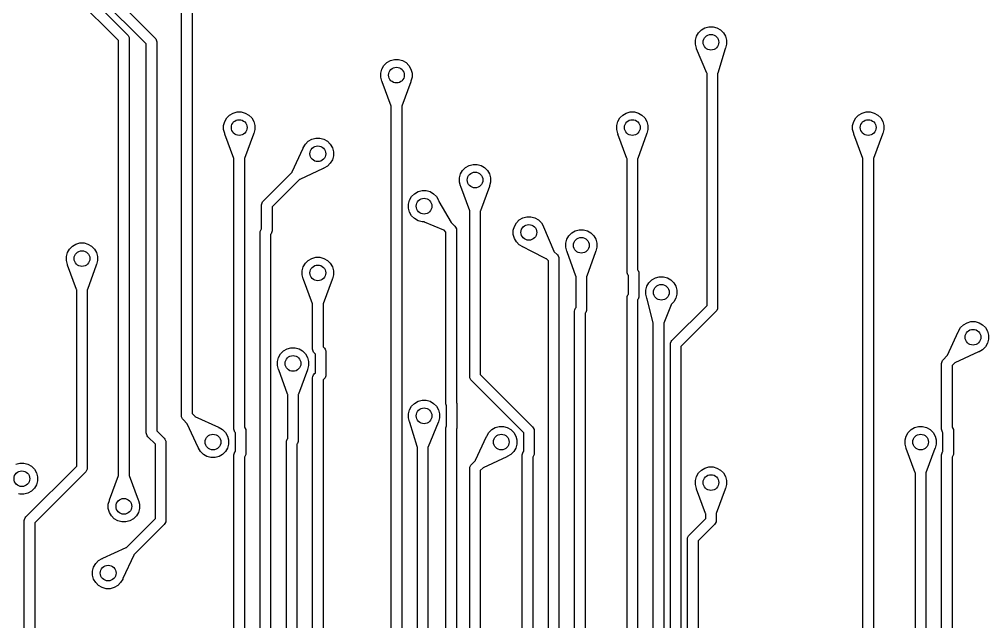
# Model space of a CAD drawing. Header units: inches. Extents: x 2.81 to 6.14, y -3.53 to -1.72.
# Drawn here: x 5.406 to 6.134, y -2.891 to -2.438 of the extents above; entities that cross this region are included whole.
import ezdxf

# ---------------------------------------------------------------- set-up
doc = ezdxf.new("R2010")
doc.units = ezdxf.units.IN
doc.header["$MEASUREMENT"] = 0
doc.layers.add('B.Cu', color=153, linetype='CONTINUOUS', true_color=0x4d7fc4)

msp = doc.modelspace()

# ---------------------------------------------------------------- linework, layer by layer
at = {"layer": 'B.Cu', "linetype": 'CONTINUOUS'}
for p, q in [((5.50106, -2.45693), (5.08244, -2.03831)), ((5.08686, -2.03159), (5.50778, -2.45251)), ((5.08152, -2.04446), (5.48704, -2.44997)), ((5.48031, -2.45439), (5.07711, -2.05118)), ((5.52756, -2.73622), (5.52756, -2.04887)), ((5.53543, -2.04724), (5.53543, -2.73459)), ((5.91801, -2.44626), (5.92068, -2.44472)), ((5.92068, -2.44472), (5.92366, -2.44392)), ((5.92366, -2.44392), (5.92674, -2.44392)), ((5.92674, -2.44392), (5.92972, -2.44472)), ((5.92972, -2.44472), (5.93239, -2.44626)), ((5.48704, -2.44997), (5.48753, -2.45057)), ((5.48753, -2.45057), (5.48811, -2.45199)), ((5.48811, -2.45199), (5.48819, -2.45276)), ((5.48819, -2.45276), (5.48819, -2.78088)), ((5.50778, -2.45251), (5.50827, -2.45311)), ((5.50827, -2.45311), (5.50886, -2.45453)), ((5.91349, -2.45409), (5.91428, -2.45111)), ((5.91428, -2.45111), (5.91583, -2.44844)), ((5.91583, -2.44844), (5.91801, -2.44626)), ((5.93239, -2.44626), (5.93457, -2.44844)), ((5.93457, -2.44844), (5.93611, -2.45111)), ((5.93611, -2.45111), (5.93691, -2.45409)), ((5.48031, -2.78087), (5.48031, -2.45439)), ((5.50106, -2.74909), (5.50106, -2.45693)), ((5.50886, -2.45453), (5.50894, -2.4553)), ((5.50894, -2.4553), (5.50894, -2.74746)), ((5.91349, -2.45717), (5.91349, -2.45409)), ((5.91428, -2.46015), (5.91349, -2.45717)), ((5.91447, -2.46047), (5.91428, -2.46015)), ((5.91447, -2.46059), (5.91447, -2.46047)), ((5.9222, -2.47887), (5.91447, -2.46059)), ((5.93599, -2.46053), (5.9303, -2.47883)), ((5.93611, -2.46015), (5.93599, -2.46036)), ((5.93599, -2.46036), (5.93599, -2.46053)), ((5.93691, -2.45717), (5.93611, -2.46015)), ((5.93691, -2.45409), (5.93691, -2.45717)), ((5.67806, -2.4758), (5.67961, -2.47312)), ((5.67961, -2.47312), (5.68179, -2.47094)), ((5.68179, -2.47094), (5.68446, -2.4694)), ((5.68446, -2.4694), (5.68743, -2.46861)), ((5.68743, -2.46861), (5.69052, -2.46861)), ((5.69052, -2.46861), (5.6935, -2.4694)), ((5.6935, -2.4694), (5.69617, -2.47094)), ((5.69617, -2.47094), (5.69835, -2.47312)), ((5.69835, -2.47312), (5.69989, -2.4758)), ((5.67727, -2.47877), (5.67806, -2.4758)), ((5.67727, -2.48186), (5.67727, -2.47877)), ((5.67806, -2.48483), (5.67727, -2.48186)), ((5.69989, -2.4758), (5.70069, -2.47877)), ((5.70069, -2.48186), (5.69989, -2.48483)), ((5.70069, -2.47877), (5.70069, -2.48186)), ((5.9223, -2.47902), (5.9222, -2.47887)), ((5.92232, -2.47902), (5.9223, -2.47902)), ((5.92232, -2.65331), (5.92232, -2.47902)), ((5.9303, -2.47883), (5.9302, -2.47895)), ((5.9302, -2.47895), (5.9302, -2.65494)), ((5.67822, -2.48511), (5.67806, -2.48483)), ((5.67822, -2.48525), (5.67822, -2.48511)), ((5.68493, -2.50353), (5.67822, -2.48525)), ((5.69974, -2.48525), (5.69302, -2.50353)), ((5.69989, -2.48483), (5.69974, -2.4851)), ((5.69974, -2.4851), (5.69974, -2.48525)), ((5.68504, -2.5037), (5.68493, -2.50353)), ((5.68504, -2.90373), (5.68504, -2.5037)), ((5.68504, -2.5037), (5.68504, -2.5037)), ((5.69302, -2.50353), (5.69291, -2.50365)), ((5.69291, -2.50365), (5.69291, -2.90212)), ((5.5615, -2.51249), (5.56368, -2.51031)), ((5.56368, -2.51031), (5.56635, -2.50877)), ((5.56635, -2.50877), (5.56932, -2.50798)), ((5.56932, -2.50798), (5.57241, -2.50798)), ((5.57241, -2.50798), (5.57539, -2.50877)), ((5.57539, -2.50877), (5.57806, -2.51031)), ((5.57806, -2.51031), (5.58024, -2.51249)), ((5.85677, -2.51249), (5.85895, -2.51031)), ((5.85895, -2.51031), (5.86162, -2.50877)), ((5.86162, -2.50877), (5.8646, -2.50798)), ((5.8646, -2.50798), (5.86768, -2.50798)), ((5.86768, -2.50798), (5.87066, -2.50877)), ((5.87066, -2.50877), (5.87333, -2.51031)), ((5.87333, -2.51031), (5.87551, -2.51249)), ((6.03394, -2.51249), (6.03612, -2.51031)), ((6.03612, -2.51031), (6.03879, -2.50877)), ((6.03879, -2.50877), (6.04177, -2.50798)), ((6.04177, -2.50798), (6.04485, -2.50798)), ((6.04485, -2.50798), (6.04783, -2.50877)), ((6.04783, -2.50877), (6.0505, -2.51031)), ((6.0505, -2.51031), (6.05268, -2.51249)), ((5.55916, -2.51814), (5.55995, -2.51517)), ((5.55916, -2.52123), (5.55916, -2.51814)), ((5.55995, -2.51517), (5.5615, -2.51249)), ((5.58024, -2.51249), (5.58178, -2.51517)), ((5.58178, -2.51517), (5.58258, -2.51814)), ((5.58258, -2.51814), (5.58258, -2.52123)), ((5.85443, -2.51814), (5.85523, -2.51517)), ((5.85443, -2.52123), (5.85443, -2.51814)), ((5.85523, -2.51517), (5.85677, -2.51249)), ((5.87551, -2.51249), (5.87705, -2.51517)), ((5.87705, -2.51517), (5.87785, -2.51814)), ((5.87785, -2.51814), (5.87785, -2.52123)), ((6.0316, -2.51814), (6.0324, -2.51517)), ((6.0316, -2.52123), (6.0316, -2.51814)), ((6.0324, -2.51517), (6.03394, -2.51249)), ((6.05268, -2.51249), (6.05422, -2.51517)), ((6.05422, -2.51517), (6.05502, -2.51814)), ((6.05502, -2.51814), (6.05502, -2.52123)), ((5.55995, -2.5242), (5.55916, -2.52123)), ((5.56011, -2.52448), (5.55995, -2.5242)), ((5.56011, -2.52452), (5.56011, -2.52448)), ((5.56014, -2.5247), (5.56011, -2.52452)), ((5.5668, -2.54286), (5.56014, -2.5247)), ((5.5816, -2.5247), (5.57495, -2.54282)), ((5.58163, -2.52453), (5.5816, -2.5247)), ((5.58178, -2.5242), (5.58163, -2.52447)), ((5.58163, -2.52447), (5.58163, -2.52453)), ((5.58258, -2.52123), (5.58178, -2.5242)), ((5.85523, -2.5242), (5.85443, -2.52123)), ((5.85539, -2.52448), (5.85523, -2.5242)), ((5.85538, -2.52462), (5.85539, -2.52448)), ((5.86209, -2.5429), (5.85538, -2.52462)), ((5.8769, -2.52462), (5.87019, -2.5429)), ((5.87705, -2.5242), (5.8769, -2.52447)), ((5.8769, -2.52447), (5.8769, -2.52462)), ((5.87785, -2.52123), (5.87705, -2.5242)), ((6.0324, -2.5242), (6.0316, -2.52123)), ((6.03255, -2.52448), (6.0324, -2.5242)), ((6.03255, -2.52462), (6.03255, -2.52448)), ((6.03926, -2.5429), (6.03255, -2.52462)), ((6.05407, -2.52462), (6.04735, -2.5429)), ((6.05422, -2.5242), (6.05407, -2.52447)), ((6.05407, -2.52447), (6.05407, -2.52462)), ((6.05502, -2.52123), (6.05422, -2.5242)), ((5.61901, -2.53485), (5.62055, -2.53218)), ((5.62055, -2.53218), (5.62273, -2.53)), ((5.62273, -2.53), (5.6254, -2.52846)), ((5.6254, -2.52846), (5.62838, -2.52766)), ((5.62838, -2.52766), (5.63146, -2.52766)), ((5.63146, -2.52766), (5.63444, -2.52846)), ((5.63444, -2.52846), (5.63711, -2.53)), ((5.63711, -2.53), (5.63929, -2.53218)), ((5.63929, -2.53218), (5.64083, -2.53485)), ((5.61064, -2.55293), (5.61883, -2.53525)), ((5.61883, -2.53525), (5.61893, -2.53515)), ((5.61893, -2.53515), (5.61901, -2.53485)), ((5.64083, -2.53485), (5.64163, -2.53783)), ((5.64163, -2.53783), (5.64163, -2.54091)), ((5.56681, -2.54287), (5.5668, -2.54286)), ((5.56681, -2.54288), (5.56681, -2.54287)), ((5.56684, -2.54295), (5.56681, -2.54288)), ((5.56681, -2.54288), (5.56681, -2.54288)), ((5.56685, -2.54295), (5.56684, -2.54295)), ((5.56693, -2.54302), (5.56685, -2.54295)), ((5.56693, -2.74625), (5.56693, -2.54302)), ((5.57485, -2.54297), (5.5748, -2.54302)), ((5.5748, -2.54302), (5.5748, -2.74464)), ((5.57495, -2.54282), (5.57485, -2.54297)), ((5.63929, -2.54656), (5.63711, -2.54874)), ((5.64083, -2.54389), (5.63929, -2.54656)), ((5.64163, -2.54091), (5.64083, -2.54389)), ((5.74351, -2.54814), (5.74649, -2.54735)), ((5.74649, -2.54735), (5.74957, -2.54735)), ((5.74957, -2.54735), (5.75255, -2.54814)), ((5.8622, -2.54307), (5.86209, -2.5429)), ((5.8622, -2.62814), (5.8622, -2.54307)), ((5.8622, -2.54307), (5.8622, -2.54307)), ((5.87019, -2.5429), (5.87008, -2.54302)), ((5.87008, -2.54302), (5.87008, -2.62653)), ((6.03937, -2.54307), (6.03926, -2.5429)), ((6.03937, -3.05251), (6.03937, -2.54307)), ((6.03937, -2.54307), (6.03937, -2.54307)), ((6.04735, -2.5429), (6.04724, -2.54302)), ((6.04724, -2.54302), (6.04724, -3.05414)), ((5.58883, -2.57489), (5.6106, -2.55312)), ((5.6106, -2.55312), (5.61064, -2.55293)), ((5.6106, -2.55312), (5.6106, -2.55312)), ((5.63404, -2.55047), (5.61637, -2.55865)), ((5.63415, -2.55036), (5.63404, -2.55047)), ((5.63444, -2.55028), (5.63415, -2.55036)), ((5.63711, -2.54874), (5.63444, -2.55028)), ((5.73632, -2.55751), (5.73712, -2.55454)), ((5.73712, -2.55454), (5.73866, -2.55187)), ((5.73866, -2.55187), (5.74084, -2.54968)), ((5.74084, -2.54968), (5.74351, -2.54814)), ((5.75255, -2.54814), (5.75522, -2.54968)), ((5.75522, -2.54968), (5.7574, -2.55187)), ((5.7574, -2.55187), (5.75894, -2.55454)), ((5.75894, -2.55454), (5.75974, -2.55751)), ((5.6162, -2.55866), (5.59555, -2.57931)), ((5.61637, -2.55865), (5.6162, -2.55866)), ((5.73632, -2.5606), (5.73632, -2.55751)), ((5.73712, -2.56358), (5.73632, -2.5606)), ((5.75974, -2.5606), (5.75894, -2.56358)), ((5.75974, -2.55751), (5.75974, -2.5606)), ((5.70035, -2.57155), (5.70253, -2.56937)), ((5.70253, -2.56937), (5.7052, -2.56783)), ((5.7052, -2.56783), (5.70818, -2.56703)), ((5.70818, -2.56703), (5.71127, -2.56703)), ((5.71127, -2.56703), (5.71424, -2.56783)), ((5.71424, -2.56783), (5.71691, -2.56937)), ((5.71691, -2.56937), (5.71909, -2.57155)), ((5.73728, -2.56385), (5.73712, -2.56358)), ((5.73727, -2.56389), (5.73728, -2.56385)), ((5.7373, -2.56407), (5.73727, -2.56389)), ((5.74397, -2.58223), (5.7373, -2.56407)), ((5.75876, -2.56407), (5.75211, -2.58219)), ((5.75879, -2.5639), (5.75876, -2.56407)), ((5.75894, -2.56358), (5.75879, -2.56384)), ((5.75879, -2.56384), (5.75879, -2.5639)), ((5.58768, -2.57768), (5.58775, -2.57691)), ((5.58775, -2.57691), (5.58834, -2.57549)), ((5.58834, -2.57549), (5.58883, -2.57489)), ((5.69801, -2.5772), (5.69881, -2.57422)), ((5.69881, -2.57422), (5.70035, -2.57155)), ((5.71909, -2.57155), (5.72064, -2.57422)), ((5.72064, -2.57422), (5.7209, -2.57519)), ((5.7209, -2.57519), (5.73017, -2.59098)), ((5.58768, -2.59575), (5.58768, -2.57768)), ((5.59555, -2.57931), (5.59555, -2.59736)), ((5.69801, -2.58028), (5.69801, -2.5772)), ((5.69881, -2.58326), (5.69801, -2.58028)), ((5.70035, -2.58593), (5.69881, -2.58326)), ((5.74397, -2.58224), (5.74397, -2.58223)), ((5.74397, -2.58225), (5.74397, -2.58224)), ((5.74398, -2.58225), (5.74397, -2.58225)), ((5.74401, -2.58232), (5.74398, -2.58225)), ((5.74409, -2.58239), (5.74401, -2.58232)), ((5.74401, -2.58232), (5.74401, -2.58232)), ((5.74409, -2.70688), (5.74409, -2.58239)), ((5.75202, -2.58234), (5.75197, -2.58239)), ((5.75197, -2.58239), (5.75197, -2.70525)), ((5.75211, -2.58219), (5.75202, -2.58234)), ((5.70253, -2.58811), (5.70035, -2.58593)), ((5.7052, -2.58965), (5.70253, -2.58811)), ((5.70818, -2.59045), (5.7052, -2.58965)), ((5.70992, -2.59045), (5.70818, -2.59045)), ((5.71015, -2.59068), (5.70992, -2.59045)), ((5.7245, -2.59674), (5.71015, -2.59068)), ((5.73017, -2.59098), (5.73019, -2.59113)), ((5.73019, -2.59113), (5.73292, -2.59386)), ((5.77752, -2.59391), (5.77906, -2.59124)), ((5.77906, -2.59124), (5.78124, -2.58905)), ((5.78124, -2.58905), (5.78391, -2.58751)), ((5.78391, -2.58751), (5.78689, -2.58672)), ((5.78689, -2.58672), (5.78998, -2.58672)), ((5.78998, -2.58672), (5.79295, -2.58751)), ((5.79295, -2.58751), (5.79562, -2.58905)), ((5.79562, -2.58905), (5.7978, -2.59124)), ((5.7978, -2.59124), (5.79935, -2.59391)), ((5.58661, -2.59843), (5.58669, -2.59766)), ((5.58661, -2.9905), (5.58661, -2.59843)), ((5.58669, -2.59766), (5.58728, -2.59624)), ((5.58728, -2.59624), (5.58768, -2.59575)), ((5.59548, -2.59813), (5.59489, -2.59955)), ((5.59555, -2.59736), (5.59548, -2.59813)), ((5.72468, -2.59677), (5.7245, -2.59674)), ((5.72469, -2.59677), (5.72468, -2.59677)), ((5.72619, -2.59827), (5.72469, -2.59677)), ((5.72619, -2.72729), (5.72619, -2.59827)), ((5.73292, -2.59386), (5.7334, -2.59445)), ((5.7334, -2.59445), (5.73399, -2.59587)), ((5.73399, -2.59587), (5.73407, -2.59664)), ((5.73407, -2.59664), (5.73407, -2.72622)), ((5.77672, -2.59688), (5.77752, -2.59391)), ((5.77672, -2.59997), (5.77672, -2.59688)), ((5.79935, -2.59391), (5.79944, -2.59424)), ((5.79944, -2.59424), (5.79953, -2.59433)), ((5.79953, -2.59433), (5.79953, -2.59433)), ((5.79953, -2.59433), (5.80721, -2.6125)), ((5.81846, -2.60092), (5.82064, -2.59874)), ((5.82064, -2.59874), (5.82331, -2.5972)), ((5.82331, -2.5972), (5.82629, -2.5964)), ((5.82629, -2.5964), (5.82938, -2.5964)), ((5.82938, -2.5964), (5.83235, -2.5972)), ((5.83235, -2.5972), (5.83502, -2.59874)), ((5.83502, -2.59874), (5.8372, -2.60092)), ((5.59489, -2.59955), (5.59449, -2.60004)), ((5.59449, -2.60004), (5.59449, -2.99213)), ((5.77752, -2.60295), (5.77672, -2.59997)), ((5.77906, -2.60562), (5.77752, -2.60295)), ((5.78124, -2.6078), (5.77906, -2.60562)), ((5.81612, -2.60657), (5.81692, -2.60359)), ((5.81692, -2.60359), (5.81846, -2.60092)), ((5.8372, -2.60092), (5.83875, -2.60359)), ((5.83875, -2.60359), (5.83954, -2.60657)), ((5.44184, -2.61359), (5.44339, -2.61092)), ((5.44339, -2.61092), (5.44557, -2.60874)), ((5.44557, -2.60874), (5.44824, -2.6072)), ((5.44824, -2.6072), (5.45121, -2.6064)), ((5.45121, -2.6064), (5.4543, -2.6064)), ((5.4543, -2.6064), (5.45728, -2.6072)), ((5.45728, -2.6072), (5.45995, -2.60874)), ((5.45995, -2.60874), (5.46213, -2.61092)), ((5.46213, -2.61092), (5.46367, -2.61359)), ((5.78391, -2.60934), (5.78124, -2.6078)), ((5.78418, -2.60941), (5.78391, -2.60934)), ((5.78428, -2.60952), (5.78418, -2.60941)), ((5.79018, -2.6125), (5.78428, -2.60952)), ((5.80147, -2.61821), (5.79018, -2.6125)), ((5.80721, -2.6125), (5.80721, -2.61267)), ((5.80721, -2.61267), (5.80987, -2.61533)), ((5.81612, -2.60965), (5.81612, -2.60657)), ((5.81692, -2.61263), (5.81612, -2.60965)), ((5.81708, -2.6129), (5.81692, -2.61263)), ((5.81708, -2.61295), (5.81708, -2.6129)), ((5.8171, -2.61313), (5.81708, -2.61295)), ((5.82377, -2.63128), (5.8171, -2.61313)), ((5.83857, -2.61312), (5.83191, -2.63124)), ((5.83859, -2.61296), (5.83857, -2.61312)), ((5.83875, -2.61263), (5.83859, -2.61289)), ((5.83859, -2.61289), (5.83859, -2.61296)), ((5.83954, -2.60965), (5.83875, -2.61263)), ((5.83954, -2.60657), (5.83954, -2.60965)), ((5.44105, -2.61657), (5.44184, -2.61359)), ((5.44105, -2.61965), (5.44105, -2.61657)), ((5.44184, -2.62263), (5.44105, -2.61965)), ((5.46367, -2.61359), (5.46447, -2.61657)), ((5.46447, -2.61965), (5.46367, -2.62263)), ((5.46447, -2.61657), (5.46447, -2.61965)), ((5.62055, -2.62167), (5.62273, -2.61949)), ((5.62273, -2.61949), (5.6254, -2.61795)), ((5.6254, -2.61795), (5.62838, -2.61715)), ((5.62838, -2.61715), (5.63146, -2.61715)), ((5.63146, -2.61715), (5.63444, -2.61795)), ((5.63444, -2.61795), (5.63711, -2.61949)), ((5.63711, -2.61949), (5.63929, -2.62167)), ((5.80166, -2.61825), (5.80147, -2.61821)), ((5.80315, -2.61974), (5.80166, -2.61825)), ((5.80315, -3.01018), (5.80315, -2.61974)), ((5.80987, -2.61533), (5.81036, -2.61592)), ((5.81036, -2.61592), (5.81036, -2.61592)), ((5.81036, -2.61592), (5.81095, -2.61734)), ((5.81095, -2.61734), (5.81102, -2.61811)), ((5.81102, -2.61811), (5.81102, -3.01181)), ((5.442, -2.6229), (5.44184, -2.62263)), ((5.44199, -2.62304), (5.442, -2.6229)), ((5.44871, -2.64133), (5.44199, -2.62304)), ((5.46352, -2.62304), (5.4568, -2.64133)), ((5.46367, -2.62263), (5.46351, -2.62289)), ((5.46351, -2.62289), (5.46352, -2.62304)), ((5.61821, -2.62732), (5.61901, -2.62434)), ((5.61821, -2.6304), (5.61821, -2.62732)), ((5.61901, -2.62434), (5.62055, -2.62167)), ((5.63929, -2.62167), (5.64083, -2.62434)), ((5.64083, -2.62434), (5.64163, -2.62732)), ((5.64163, -2.62732), (5.64163, -2.6304)), ((5.87008, -2.62653), (5.87048, -2.62701)), ((5.87048, -2.62701), (5.87107, -2.62843)), ((5.61901, -2.63338), (5.61821, -2.6304)), ((5.61917, -2.63365), (5.61901, -2.63338)), ((5.61916, -2.63379), (5.61917, -2.63365)), ((5.62587, -2.65208), (5.61916, -2.63379)), ((5.64068, -2.63379), (5.63397, -2.65208)), ((5.64083, -2.63338), (5.64068, -2.63364)), ((5.64068, -2.63364), (5.64068, -2.63379)), ((5.64163, -2.6304), (5.64083, -2.63338)), ((5.82378, -2.6313), (5.82377, -2.63128)), ((5.82378, -2.63131), (5.82378, -2.6313)), ((5.82378, -2.6313), (5.82378, -2.6313)), ((5.82381, -2.63137), (5.82378, -2.63131)), ((5.82382, -2.63137), (5.82381, -2.63137)), ((5.8239, -2.63144), (5.82382, -2.63137)), ((5.8239, -2.65481), (5.8239, -2.63144)), ((5.83182, -2.6314), (5.83177, -2.63145)), ((5.83177, -2.63145), (5.83177, -2.65642)), ((5.83191, -2.63124), (5.83182, -2.6314)), ((5.86228, -2.62891), (5.8622, -2.62814)), ((5.86287, -2.63033), (5.86228, -2.62891)), ((5.86327, -2.63081), (5.86287, -2.63033)), ((5.86327, -2.64478), (5.86327, -2.63081)), ((5.87107, -2.62843), (5.87114, -2.6292)), ((5.87114, -2.6292), (5.87114, -2.64639)), ((5.87858, -2.63623), (5.88076, -2.63405)), ((5.88076, -2.63405), (5.88343, -2.63251)), ((5.88343, -2.63251), (5.88641, -2.63171)), ((5.88641, -2.63171), (5.88949, -2.63171)), ((5.88949, -2.63171), (5.89247, -2.63251)), ((5.89247, -2.63251), (5.89514, -2.63405)), ((5.89514, -2.63405), (5.89732, -2.63623)), ((5.44881, -2.6415), (5.44871, -2.64133)), ((5.44882, -2.6415), (5.44881, -2.6415)), ((5.44882, -2.77396), (5.44882, -2.6415)), ((5.4568, -2.64133), (5.45669, -2.64145)), ((5.45669, -2.64145), (5.45669, -2.77559)), ((5.87624, -2.64188), (5.87704, -2.6389)), ((5.87624, -2.64496), (5.87624, -2.64188)), ((5.87704, -2.6389), (5.87858, -2.63623)), ((5.89732, -2.63623), (5.89886, -2.6389)), ((5.89886, -2.6389), (5.89966, -2.64188)), ((5.89966, -2.64188), (5.89966, -2.64496)), ((5.8622, -2.64745), (5.86228, -2.64668)), ((5.8622, -3.04955), (5.8622, -2.64745)), ((5.86228, -2.64668), (5.86287, -2.64527)), ((5.86287, -2.64527), (5.86327, -2.64478)), ((5.87048, -2.64858), (5.87008, -2.64906)), ((5.87008, -2.64906), (5.87008, -3.05118)), ((5.87107, -2.64716), (5.87048, -2.64858)), ((5.87114, -2.64639), (5.87107, -2.64716)), ((5.87704, -2.64794), (5.87624, -2.64496)), ((5.87741, -2.64858), (5.87704, -2.64794)), ((5.8818, -2.66643), (5.87741, -2.64858)), ((5.89886, -2.64794), (5.89732, -2.65061)), ((5.89966, -2.64496), (5.89886, -2.64794)), ((5.62598, -2.65224), (5.62587, -2.65208)), ((5.62598, -2.65225), (5.62598, -2.65224)), ((5.62598, -2.68613), (5.62598, -2.65225)), ((5.63397, -2.65208), (5.63386, -2.6522)), ((5.63386, -2.6522), (5.63386, -2.6845)), ((5.82283, -2.65748), (5.82291, -2.65671)), ((5.82291, -2.65671), (5.8235, -2.65529)), ((5.8235, -2.65529), (5.8239, -2.65481)), ((5.8317, -2.65719), (5.83111, -2.6586)), ((5.83177, -2.65642), (5.8317, -2.65719)), ((5.8954, -2.65278), (5.88988, -2.6665)), ((5.89732, -2.65061), (5.8954, -2.65253)), ((5.8954, -2.65253), (5.89543, -2.6526)), ((5.89543, -2.6526), (5.8954, -2.65278)), ((5.89592, -2.67971), (5.92232, -2.65331)), ((5.92953, -2.65713), (5.92904, -2.65772)), ((5.93003, -2.65594), (5.92953, -2.65713)), ((5.93012, -2.65571), (5.93003, -2.65594)), ((5.9302, -2.65494), (5.93012, -2.65571)), ((5.82283, -3.01018), (5.82283, -2.65748)), ((5.83111, -2.6586), (5.83071, -2.65909)), ((5.83071, -2.65909), (5.83071, -3.01181)), ((5.92904, -2.65772), (5.90264, -2.68413)), ((5.88189, -2.66659), (5.8818, -2.66643)), ((5.88189, -3.04955), (5.88189, -2.66659)), ((5.88988, -2.6665), (5.88976, -2.66661)), ((5.88976, -2.66661), (5.88976, -3.05118)), ((6.11114, -2.67265), (6.11268, -2.66998)), ((6.11268, -2.66998), (6.11486, -2.6678)), ((6.11486, -2.6678), (6.11753, -2.66625)), ((6.11753, -2.66625), (6.12051, -2.66546)), ((6.12051, -2.66546), (6.12359, -2.66546)), ((6.12359, -2.66546), (6.12657, -2.66625)), ((6.12657, -2.66625), (6.12924, -2.6678)), ((6.12924, -2.6678), (6.13142, -2.66998)), ((6.13142, -2.66998), (6.13296, -2.67265)), ((6.10277, -2.69072), (6.11095, -2.67304)), ((6.11095, -2.67304), (6.11105, -2.67295)), ((6.11105, -2.67295), (6.11114, -2.67265)), ((6.13296, -2.67265), (6.13376, -2.67562)), ((6.13376, -2.67871), (6.13296, -2.68169)), ((6.13376, -2.67562), (6.13376, -2.67871)), ((5.60411, -2.68748), (5.60678, -2.68594)), ((5.60678, -2.68594), (5.60976, -2.68514)), ((5.60976, -2.68514), (5.61284, -2.68514)), ((5.61284, -2.68514), (5.61582, -2.68594)), ((5.61582, -2.68594), (5.61849, -2.68748)), ((5.62606, -2.6869), (5.62598, -2.68613)), ((5.63386, -2.6845), (5.63483, -2.68547)), ((5.63483, -2.68547), (5.63532, -2.68607)), ((5.63532, -2.68607), (5.63566, -2.6869)), ((5.89476, -2.6825), (5.89484, -2.68173)), ((5.89476, -3.05488), (5.89476, -2.6825)), ((5.89484, -2.68173), (5.89543, -2.68031)), ((5.89543, -2.68031), (5.89592, -2.67971)), ((5.90264, -2.68413), (5.90264, -3.05651)), ((6.13142, -2.68436), (6.12924, -2.68654)), ((6.13296, -2.68169), (6.13142, -2.68436)), ((5.59959, -2.69531), (5.60039, -2.69233)), ((5.60039, -2.69233), (5.60193, -2.68966)), ((5.60193, -2.68966), (5.60411, -2.68748)), ((5.61849, -2.68748), (5.62067, -2.68966)), ((5.62067, -2.68966), (5.62221, -2.69233)), ((5.62221, -2.69233), (5.62301, -2.69531)), ((5.62665, -2.68832), (5.62606, -2.6869)), ((5.62714, -2.68891), (5.62665, -2.68832)), ((5.62811, -2.68989), (5.62714, -2.68891)), ((5.62811, -2.70381), (5.62811, -2.68989)), ((5.63566, -2.6869), (5.63591, -2.68749)), ((5.63591, -2.68749), (5.63598, -2.68826)), ((5.63598, -2.68826), (5.63598, -2.70544)), ((6.09958, -2.69407), (6.10273, -2.69092)), ((6.10272, -2.69091), (6.10277, -2.69072)), ((6.10273, -2.69092), (6.10272, -2.69091)), ((6.12617, -2.68826), (6.10849, -2.69645)), ((6.12627, -2.68816), (6.12617, -2.68826)), ((6.12657, -2.68808), (6.12627, -2.68816)), ((6.12924, -2.68654), (6.12657, -2.68808)), ((5.59959, -2.69839), (5.59959, -2.69531)), ((5.60039, -2.70137), (5.59959, -2.69839)), ((5.62301, -2.69839), (5.62221, -2.70137)), ((5.62301, -2.69531), (5.62301, -2.69839)), ((6.09843, -2.69685), (6.0985, -2.69608)), ((6.09843, -2.74625), (6.09843, -2.69685)), ((6.0985, -2.69608), (6.09909, -2.69466)), ((6.09909, -2.69466), (6.09958, -2.69407)), ((6.10833, -2.69645), (6.1063, -2.69848)), ((6.1063, -2.69848), (6.1063, -2.74464)), ((6.10849, -2.69645), (6.10833, -2.69645)), ((5.60054, -2.70164), (5.60039, -2.70137)), ((5.60054, -2.70178), (5.60054, -2.70164)), ((5.60725, -2.72007), (5.60054, -2.70178)), ((5.62206, -2.70178), (5.61535, -2.72007)), ((5.62221, -2.70137), (5.62206, -2.70164)), ((5.62206, -2.70164), (5.62206, -2.70178)), ((5.62598, -2.70757), (5.62606, -2.7068)), ((5.62598, -2.9905), (5.62598, -2.70757)), ((5.62606, -2.7068), (5.62665, -2.70538)), ((5.62665, -2.70538), (5.62714, -2.70479)), ((5.62714, -2.70479), (5.62811, -2.70381)), ((5.63532, -2.70763), (5.63483, -2.70823)), ((5.63591, -2.70621), (5.63532, -2.70763)), ((5.63598, -2.70544), (5.63591, -2.70621)), ((5.74417, -2.70765), (5.74409, -2.70688)), ((5.74476, -2.70907), (5.74417, -2.70765)), ((5.75197, -2.70525), (5.79125, -2.74453)), ((5.63483, -2.70823), (5.63386, -2.7092)), ((5.63386, -2.7092), (5.63386, -2.99213)), ((5.74525, -2.70966), (5.74476, -2.70907)), ((5.78453, -2.74894), (5.74525, -2.70966)), ((5.60736, -2.72024), (5.60725, -2.72007)), ((5.60736, -2.75323), (5.60736, -2.72024)), ((5.60736, -2.72024), (5.60736, -2.72024)), ((5.61535, -2.72007), (5.61524, -2.72019)), ((5.61524, -2.72019), (5.61524, -2.75484)), ((5.69881, -2.7317), (5.70035, -2.72903)), ((5.70035, -2.72903), (5.70253, -2.72685)), ((5.70253, -2.72685), (5.7052, -2.72531)), ((5.7052, -2.72531), (5.70818, -2.72451)), ((5.70818, -2.72451), (5.71127, -2.72451)), ((5.71127, -2.72451), (5.71424, -2.72531)), ((5.71424, -2.72531), (5.71691, -2.72685)), ((5.71691, -2.72685), (5.71909, -2.72903)), ((5.71909, -2.72903), (5.72064, -2.7317)), ((5.72627, -2.72805), (5.72619, -2.72729)), ((5.72654, -2.72869), (5.72627, -2.72805)), ((5.72654, -2.74375), (5.72654, -2.72869)), ((5.73407, -2.72622), (5.73433, -2.72686)), ((5.73433, -2.72686), (5.73441, -2.72763)), ((5.73441, -2.72763), (5.73441, -2.74481)), ((5.52763, -2.73699), (5.52756, -2.73622)), ((5.52822, -2.73841), (5.52763, -2.73699)), ((5.53543, -2.73459), (5.53743, -2.73658)), ((5.53743, -2.73658), (5.53743, -2.73658)), ((5.53743, -2.73658), (5.53762, -2.73662)), ((5.53762, -2.73662), (5.5553, -2.74481)), ((5.69801, -2.73468), (5.69881, -2.7317)), ((5.69801, -2.73776), (5.69801, -2.73468)), ((5.72064, -2.7317), (5.72143, -2.73468)), ((5.72143, -2.73468), (5.72143, -2.73776)), ((5.52871, -2.739), (5.52822, -2.73841)), ((5.53189, -2.74219), (5.52871, -2.739)), ((5.5319, -2.74235), (5.53189, -2.74219)), ((5.54009, -2.76003), (5.5319, -2.74235)), ((5.69881, -2.74074), (5.69801, -2.73776)), ((5.69895, -2.74097), (5.69881, -2.74074)), ((5.69894, -2.74103), (5.69895, -2.74097)), ((5.69896, -2.74121), (5.69894, -2.74103)), ((5.70461, -2.75936), (5.69896, -2.74121)), ((5.72042, -2.74126), (5.71275, -2.75938)), ((5.72045, -2.74107), (5.72042, -2.74126)), ((5.72064, -2.74074), (5.72045, -2.74106)), ((5.72045, -2.74106), (5.72045, -2.74107)), ((5.72143, -2.73776), (5.72064, -2.74074)), ((5.72619, -2.74516), (5.72627, -2.74439)), ((5.72627, -2.74439), (5.72654, -2.74375)), ((5.7632, -2.74499), (5.76617, -2.7442)), ((5.76617, -2.7442), (5.76926, -2.7442)), ((5.76926, -2.7442), (5.77224, -2.74499)), ((5.79125, -2.74453), (5.79174, -2.74512)), ((6.07816, -2.74499), (6.08114, -2.7442)), ((6.08114, -2.7442), (6.08422, -2.7442)), ((6.08422, -2.7442), (6.0872, -2.74499)), ((5.50114, -2.74986), (5.50106, -2.74909)), ((5.50173, -2.75128), (5.50114, -2.74986)), ((5.50222, -2.75188), (5.50173, -2.75128)), ((5.50894, -2.74746), (5.51459, -2.75312)), ((5.5553, -2.74481), (5.5554, -2.74491)), ((5.5554, -2.74491), (5.5557, -2.74499)), ((5.5557, -2.74499), (5.55837, -2.74654)), ((5.55837, -2.74654), (5.56055, -2.74872)), ((5.56055, -2.74872), (5.56209, -2.75139)), ((5.56209, -2.75139), (5.56289, -2.75436)), ((5.567, -2.74702), (5.56693, -2.74625)), ((5.56759, -2.74844), (5.567, -2.74702)), ((5.56799, -2.74892), (5.56759, -2.74844)), ((5.56799, -2.76289), (5.56799, -2.74892)), ((5.5748, -2.74464), (5.5752, -2.74512)), ((5.5752, -2.74512), (5.5752, -2.74512)), ((5.5752, -2.74512), (5.57579, -2.74654)), ((5.57579, -2.74654), (5.57587, -2.74731)), ((5.57587, -2.74731), (5.57587, -2.7645)), ((5.72619, -3.0084), (5.72619, -2.74516)), ((5.73433, -2.74558), (5.73407, -2.74622)), ((5.73407, -2.74622), (5.73407, -3.01003)), ((5.73441, -2.74481), (5.73433, -2.74558)), ((5.74844, -2.76946), (5.75662, -2.75178)), ((5.75662, -2.75178), (5.75672, -2.75169)), ((5.75672, -2.75169), (5.7568, -2.75139)), ((5.7568, -2.75139), (5.75835, -2.74872)), ((5.75835, -2.74872), (5.76053, -2.74654)), ((5.76053, -2.74654), (5.7632, -2.74499)), ((5.77224, -2.74499), (5.77491, -2.74654)), ((5.77491, -2.74654), (5.77709, -2.74872)), ((5.77709, -2.74872), (5.77863, -2.75139)), ((5.77863, -2.75139), (5.77943, -2.75436)), ((5.78453, -2.76289), (5.78453, -2.74894)), ((5.79174, -2.74512), (5.79174, -2.74512)), ((5.79174, -2.74512), (5.79233, -2.74654)), ((5.79233, -2.74654), (5.7924, -2.74731)), ((5.7924, -2.74731), (5.7924, -2.7645)), ((6.07097, -2.75436), (6.07177, -2.75139)), ((6.07177, -2.75139), (6.07331, -2.74872)), ((6.07331, -2.74872), (6.07549, -2.74654)), ((6.07549, -2.74654), (6.07816, -2.74499)), ((6.0872, -2.74499), (6.08987, -2.74654)), ((6.08987, -2.74654), (6.09205, -2.74872)), ((6.09205, -2.74872), (6.09359, -2.75139)), ((6.09359, -2.75139), (6.09439, -2.75436)), ((6.0985, -2.74702), (6.09843, -2.74625)), ((6.09909, -2.74844), (6.0985, -2.74702)), ((6.09949, -2.74892), (6.09909, -2.74844)), ((6.09949, -2.76289), (6.09949, -2.74892)), ((6.1063, -2.74464), (6.1067, -2.74512)), ((6.1067, -2.74512), (6.1067, -2.74512)), ((6.1067, -2.74512), (6.10729, -2.74654)), ((6.10729, -2.74654), (6.10736, -2.74731)), ((6.10736, -2.74731), (6.10736, -2.7645)), ((5.50787, -2.75754), (5.50222, -2.75188)), ((5.50787, -2.81333), (5.50787, -2.75754)), ((5.51459, -2.75312), (5.51508, -2.75372)), ((5.51508, -2.75372), (5.51508, -2.75372)), ((5.51508, -2.75372), (5.51567, -2.75514)), ((5.51567, -2.75514), (5.51575, -2.75591)), ((5.51575, -2.75591), (5.51575, -2.81496)), ((5.56289, -2.75745), (5.56209, -2.76043)), ((5.56289, -2.75436), (5.56289, -2.75745)), ((5.6063, -2.75591), (5.60637, -2.75514)), ((5.6063, -2.9905), (5.6063, -2.75591)), ((5.60637, -2.75514), (5.60696, -2.75372)), ((5.60696, -2.75372), (5.60736, -2.75323)), ((5.60696, -2.75372), (5.60696, -2.75372)), ((5.61457, -2.75703), (5.61417, -2.75752)), ((5.61417, -2.75752), (5.61417, -2.99213)), ((5.61516, -2.75561), (5.61457, -2.75703)), ((5.61524, -2.75484), (5.61516, -2.75561)), ((5.77943, -2.75745), (5.77863, -2.76043)), ((5.77943, -2.75436), (5.77943, -2.75745)), ((6.07097, -2.75745), (6.07097, -2.75436)), ((6.07177, -2.76043), (6.07097, -2.75745)), ((6.09439, -2.75745), (6.09359, -2.76043)), ((6.09439, -2.75436), (6.09439, -2.75745)), ((5.54019, -2.76013), (5.54009, -2.76003)), ((5.54027, -2.76043), (5.54019, -2.76013)), ((5.54181, -2.7631), (5.54027, -2.76043)), ((5.54399, -2.76528), (5.54181, -2.7631)), ((5.54666, -2.76682), (5.54399, -2.76528)), ((5.55837, -2.76528), (5.5557, -2.76682)), ((5.56055, -2.7631), (5.55837, -2.76528)), ((5.56209, -2.76043), (5.56055, -2.7631)), ((5.56693, -2.76556), (5.567, -2.76479)), ((5.56693, -2.95113), (5.56693, -2.76556)), ((5.567, -2.76479), (5.56759, -2.76338)), ((5.56759, -2.76338), (5.56799, -2.76289)), ((5.57579, -2.76527), (5.5752, -2.76669)), ((5.57587, -2.7645), (5.57579, -2.76527)), ((5.70463, -2.75941), (5.70461, -2.75936)), ((5.70463, -2.75942), (5.70463, -2.75941)), ((5.70465, -2.75947), (5.70463, -2.75942)), ((5.70463, -2.75942), (5.70463, -2.75942)), ((5.70466, -2.75948), (5.70465, -2.75947)), ((5.70472, -2.75953), (5.70466, -2.75948)), ((5.70472, -2.9905), (5.70472, -2.75953)), ((5.71265, -2.75952), (5.7126, -2.75958)), ((5.7126, -2.75958), (5.7126, -2.99213)), ((5.71275, -2.75938), (5.71265, -2.75952)), ((5.77491, -2.76528), (5.77224, -2.76682)), ((5.77709, -2.7631), (5.77491, -2.76528)), ((5.77863, -2.76043), (5.77709, -2.7631)), ((5.78346, -2.76556), (5.78354, -2.76479)), ((5.78346, -3.01018), (5.78346, -2.76556)), ((5.78354, -2.76479), (5.78413, -2.76338)), ((5.78413, -2.76338), (5.78453, -2.76289)), ((5.79233, -2.76527), (5.79174, -2.76669)), ((5.7924, -2.7645), (5.79233, -2.76527)), ((6.07192, -2.7607), (6.07177, -2.76043)), ((6.07192, -2.76084), (6.07192, -2.7607)), ((6.07863, -2.77912), (6.07192, -2.76084)), ((6.09344, -2.76084), (6.08672, -2.77912)), ((6.09359, -2.76043), (6.09344, -2.76069)), ((6.09344, -2.76069), (6.09344, -2.76084)), ((6.09843, -2.76556), (6.0985, -2.76479)), ((6.09843, -3.02987), (6.09843, -2.76556)), ((6.0985, -2.76479), (6.09909, -2.76338)), ((6.09909, -2.76338), (6.09949, -2.76289)), ((6.10729, -2.76527), (6.1067, -2.76669)), ((6.10736, -2.7645), (6.10729, -2.76527)), ((5.40312, -2.77255), (5.4061, -2.77175)), ((5.4061, -2.77175), (5.40918, -2.77175)), ((5.40918, -2.77175), (5.41216, -2.77255)), ((5.41216, -2.77255), (5.41483, -2.77409)), ((5.54964, -2.76762), (5.54666, -2.76682)), ((5.55272, -2.76762), (5.54964, -2.76762)), ((5.5557, -2.76682), (5.55272, -2.76762)), ((5.5752, -2.76669), (5.5748, -2.76717)), ((5.5748, -2.76717), (5.5748, -2.95276)), ((5.74417, -2.77482), (5.74476, -2.7734)), ((5.74476, -2.7734), (5.74525, -2.77281)), ((5.74476, -2.7734), (5.74476, -2.7734)), ((5.74525, -2.77281), (5.74839, -2.76966)), ((5.74839, -2.76966), (5.74844, -2.76946)), ((5.74839, -2.76966), (5.74839, -2.76966)), ((5.77184, -2.767), (5.75416, -2.77519)), ((5.77194, -2.7669), (5.77184, -2.767)), ((5.77224, -2.76682), (5.77194, -2.7669)), ((5.79174, -2.76669), (5.79134, -2.76717)), ((5.79134, -2.76717), (5.79134, -3.01181)), ((6.1067, -2.76669), (6.1063, -2.76717)), ((6.1063, -2.76717), (6.1063, -3.0315)), ((5.4106, -2.81218), (5.44882, -2.77396)), ((5.41483, -2.77409), (5.41701, -2.77627)), ((5.41701, -2.77627), (5.41855, -2.77894)), ((5.45554, -2.77837), (5.41732, -2.81659)), ((5.41855, -2.77894), (5.41935, -2.78192)), ((5.45603, -2.77778), (5.45554, -2.77837)), ((5.45662, -2.77636), (5.45603, -2.77778)), ((5.45669, -2.77559), (5.45662, -2.77636)), ((5.48017, -2.78108), (5.48027, -2.78093)), ((5.48027, -2.78093), (5.48031, -2.78087)), ((5.48819, -2.78088), (5.48827, -2.78095)), ((5.48827, -2.78095), (5.48827, -2.78095)), ((5.48827, -2.78095), (5.48832, -2.78104)), ((5.74409, -2.77559), (5.74417, -2.77482)), ((5.74409, -3.01018), (5.74409, -2.77559)), ((5.754, -2.77519), (5.75197, -2.77722)), ((5.75197, -2.77722), (5.75197, -3.01181)), ((5.75416, -2.77519), (5.754, -2.77519)), ((5.91428, -2.78182), (5.91583, -2.77915)), ((5.91583, -2.77915), (5.91801, -2.77697)), ((5.91801, -2.77697), (5.92068, -2.77543)), ((5.92068, -2.77543), (5.92366, -2.77463)), ((5.92366, -2.77463), (5.92674, -2.77463)), ((5.92674, -2.77463), (5.92972, -2.77543)), ((5.92972, -2.77543), (5.93239, -2.77697)), ((5.93239, -2.77697), (5.93457, -2.77915)), ((5.93457, -2.77915), (5.93611, -2.78182)), ((6.07874, -2.77929), (6.07863, -2.77912)), ((6.07874, -3.03134), (6.07874, -2.77929)), ((6.07874, -2.77929), (6.07874, -2.77929)), ((6.08672, -2.77912), (6.08661, -2.77924)), ((6.08661, -2.77924), (6.08661, -3.03297)), ((5.41855, -2.78798), (5.41701, -2.79065)), ((5.41935, -2.78501), (5.41855, -2.78798)), ((5.41935, -2.78192), (5.41935, -2.78501)), ((5.47352, -2.7992), (5.48017, -2.78108)), ((5.48832, -2.78104), (5.49498, -2.7992)), ((5.91349, -2.7848), (5.91428, -2.78182)), ((5.91349, -2.78788), (5.91349, -2.7848)), ((5.91428, -2.79086), (5.91349, -2.78788)), ((5.93611, -2.78182), (5.93691, -2.7848)), ((5.93691, -2.78788), (5.93611, -2.79086)), ((5.93691, -2.7848), (5.93691, -2.78788)), ((5.4061, -2.79517), (5.40516, -2.79492)), ((5.40918, -2.79517), (5.4061, -2.79517)), ((5.41216, -2.79438), (5.40918, -2.79517)), ((5.41483, -2.79283), (5.41216, -2.79438)), ((5.41701, -2.79065), (5.41483, -2.79283)), ((5.91444, -2.79113), (5.91428, -2.79086)), ((5.91444, -2.79127), (5.91444, -2.79113)), ((5.92115, -2.80956), (5.91444, -2.79127)), ((5.93596, -2.79127), (5.92924, -2.80956)), ((5.93611, -2.79086), (5.93596, -2.79112)), ((5.93596, -2.79112), (5.93596, -2.79127)), ((5.47254, -2.80267), (5.47334, -2.79969)), ((5.47254, -2.80575), (5.47254, -2.80267)), ((5.47334, -2.79969), (5.47349, -2.79943)), ((5.47349, -2.79937), (5.47352, -2.7992)), ((5.47349, -2.79943), (5.47349, -2.79937)), ((5.47349, -2.79937), (5.47349, -2.79937)), ((5.47352, -2.7992), (5.47352, -2.7992)), ((5.49498, -2.7992), (5.49501, -2.79937)), ((5.49501, -2.79937), (5.49501, -2.79942)), ((5.49501, -2.79942), (5.49516, -2.79969)), ((5.49516, -2.79969), (5.49596, -2.80267)), ((5.49596, -2.80267), (5.49596, -2.80575)), ((5.47334, -2.80873), (5.47254, -2.80575)), ((5.47488, -2.8114), (5.47334, -2.80873)), ((5.49516, -2.80873), (5.49362, -2.8114)), ((5.49596, -2.80575), (5.49516, -2.80873)), ((5.92126, -2.80972), (5.92115, -2.80956)), ((5.92126, -2.80973), (5.92126, -2.80972)), ((5.92126, -2.81333), (5.92126, -2.80973)), ((5.92924, -2.80956), (5.92913, -2.80968)), ((5.92913, -2.80968), (5.92913, -2.81496)), ((5.40945, -2.81496), (5.40952, -2.81419)), ((5.40945, -2.99197), (5.40945, -2.81496)), ((5.40952, -2.81419), (5.41011, -2.81277)), ((5.41011, -2.81277), (5.4106, -2.81218)), ((5.41011, -2.81277), (5.41011, -2.81277)), ((5.41732, -2.81659), (5.41732, -2.9936)), ((5.47706, -2.81358), (5.47488, -2.8114)), ((5.47973, -2.81512), (5.47706, -2.81358)), ((5.48271, -2.81592), (5.47973, -2.81512)), ((5.48579, -2.81592), (5.48271, -2.81592)), ((5.48877, -2.81512), (5.48579, -2.81592)), ((5.48616, -2.83504), (5.50787, -2.81333)), ((5.49144, -2.81358), (5.48877, -2.81512)), ((5.49362, -2.8114), (5.49144, -2.81358)), ((5.51508, -2.81715), (5.51459, -2.81774)), ((5.51567, -2.81573), (5.51508, -2.81715)), ((5.51575, -2.81496), (5.51567, -2.81573)), ((5.90879, -2.8258), (5.92126, -2.81333)), ((5.92847, -2.81715), (5.92798, -2.81774)), ((5.92906, -2.81573), (5.92847, -2.81715)), ((5.92913, -2.81496), (5.92906, -2.81573)), ((5.51459, -2.81774), (5.49176, -2.84058)), ((5.92798, -2.81774), (5.91551, -2.83021)), ((5.90764, -2.82858), (5.90771, -2.82781)), ((5.90764, -3.06022), (5.90764, -2.82858)), ((5.90771, -2.82781), (5.9083, -2.8264)), ((5.9083, -2.8264), (5.90879, -2.8258)), ((5.91551, -2.83021), (5.91551, -3.06185)), ((5.46832, -2.84324), (5.486, -2.83505)), ((5.486, -2.83505), (5.48616, -2.83504)), ((5.46307, -2.84714), (5.46525, -2.84496)), ((5.46525, -2.84496), (5.46792, -2.84342)), ((5.46792, -2.84342), (5.46822, -2.84334)), ((5.46822, -2.84334), (5.46832, -2.84324)), ((5.49172, -2.84077), (5.48354, -2.85845)), ((5.49176, -2.84058), (5.49172, -2.84077)), ((5.49176, -2.84058), (5.49176, -2.84058)), ((5.46073, -2.85279), (5.46153, -2.84981)), ((5.46073, -2.85587), (5.46073, -2.85279)), ((5.46153, -2.84981), (5.46307, -2.84714)), ((5.46153, -2.85885), (5.46073, -2.85587)), ((5.46307, -2.86152), (5.46153, -2.85885)), ((5.48335, -2.85885), (5.48181, -2.86152)), ((5.48343, -2.85855), (5.48335, -2.85885)), ((5.48354, -2.85845), (5.48343, -2.85855)), ((5.46525, -2.8637), (5.46307, -2.86152)), ((5.46792, -2.86524), (5.46525, -2.8637)), ((5.4709, -2.86604), (5.46792, -2.86524)), ((5.47398, -2.86604), (5.4709, -2.86604)), ((5.47696, -2.86524), (5.47398, -2.86604)), ((5.47963, -2.8637), (5.47696, -2.86524)), ((5.48181, -2.86152), (5.47963, -2.8637))]:
    msp.add_line(p, q, dxfattribs=at)
at = {"layer": 'B.Cu'}
for centre in [(5.9252, -2.45563), (5.68898, -2.48031), (5.57087, -2.51969), (5.86614, -2.51969), (6.04331, -2.51969), (5.62992, -2.53937), (5.74803, -2.55906), (5.70972, -2.57874), (5.78843, -2.59843), (5.82783, -2.60811), (5.45276, -2.61811), (5.62992, -2.62886), (5.88795, -2.64342), (6.12205, -2.67717), (5.6113, -2.69685), (5.70972, -2.73622), (5.55118, -2.75591), (5.76772, -2.75591), (6.08268, -2.75591), (5.40764, -2.78346), (5.9252, -2.78634), (5.48425, -2.80421), (5.47244, -2.85433)]:
    msp.add_circle(centre, 0.00591, dxfattribs=at)

doc.saveas('drawing.dxf')
